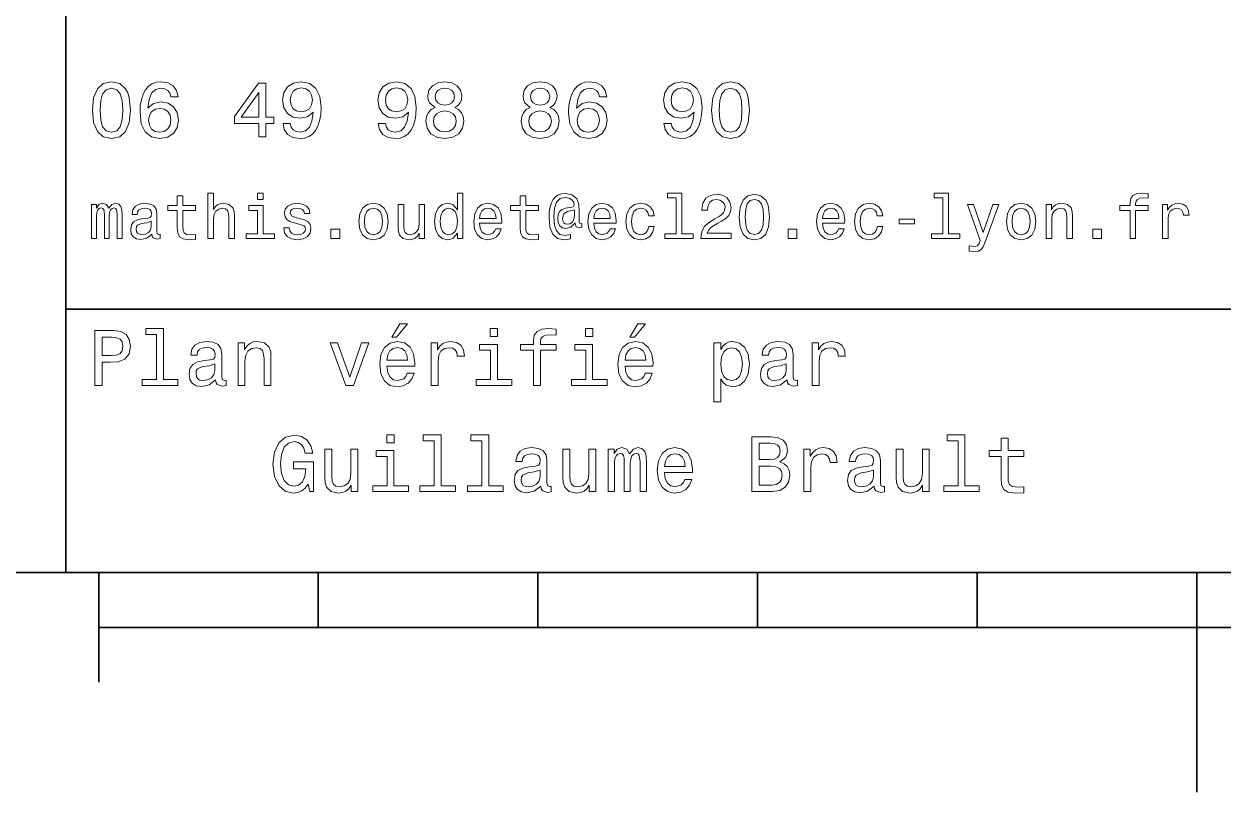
# Model space of a CAD drawing. Extents: x 0 to 297, y 0 to 210.
# Drawn here: x 95.1 to 149.7, y 0 to 35 of the extents above; entities that cross this region are included whole.
import ezdxf

# ---------------------------------------------------------------- set-up
doc = ezdxf.new("R2010")
doc.units = 0

msp = doc.modelspace()

# ---------------------------------------------------------------- linework, layer by layer
at = {"color": 7, "lineweight": 35}
for p, q in [((97, 10), (97, 70)), ((97, 22), (162, 22)), ((10, 10), (287, 10)), ((97, 10), (287, 10)), ((98.5, 7.5), (198.5, 7.5))]:
    msp.add_line(p, q, dxfattribs=at)
at = {"color": 7, "lineweight": 35, "ltscale": 0.125}
msp.add_line((98.5, 10), (98.5, 5), dxfattribs=at)
at = {"color": 7, "lineweight": 35, "ltscale": 0.0625}
for p, q in [((108.5, 10), (108.5, 7.5)), ((118.5, 10), (118.5, 7.5)), ((128.5, 10), (128.5, 7.5)), ((138.5, 10), (138.5, 7.5))]:
    msp.add_line(p, q, dxfattribs=at)
at = {"color": 7, "lineweight": 35, "ltscale": 0.25}
msp.add_line((148.5, 10), (148.5, 0), dxfattribs=at)
at = {"color": 7, "lineweight": 13}
for points in [[(98.216141, 31.071325), (98.270172, 30.505762), (98.439484, 30.102304), (98.709656, 29.857347), (99.084297, 29.778097), (99.45533, 29.857347), (99.725502, 30.102304), (99.891212, 30.505762), (99.948845, 31.071325), (99.891212, 31.633286), (99.822769, 31.856628), (99.725502, 32.040344), (99.45533, 32.285301), (99.084297, 32.368156), (98.709656, 32.285301), (98.439484, 32.036743), (98.270172, 31.633286)], [(102.117432, 31.676512), (102.048988, 31.9683), (101.890488, 32.184437), (101.645531, 32.321323), (101.328529, 32.368156), (101.115997, 32.342937), (100.932274, 32.274494), (100.770172, 32.162823), (100.633286, 32.004322), (100.525215, 31.806194), (100.445969, 31.56484), (100.395531, 31.280258), (100.381126, 30.959654), (100.438759, 30.448126), (100.615273, 30.077089), (100.899857, 29.853746), (101.288902, 29.778097), (101.638329, 29.842939), (101.9049, 30.012247), (102.077812, 30.278818), (102.139046, 30.617435), (102.077812, 30.959654), (101.912102, 31.222622), (101.656342, 31.388329), (101.33934, 31.445965), (100.997116, 31.373919), (100.741356, 31.168587), (100.795387, 31.56484), (100.91066, 31.849422), (101.087173, 32.01873), (101.33213, 32.076366), (101.512245, 32.04755), (101.649132, 31.971901), (101.739197, 31.845821), (101.786026, 31.676512)], [(105.788185, 29.850143), (106.112396, 29.850143), (106.112396, 30.46974), (106.469025, 30.46974), (106.469025, 30.757925), (106.112396, 30.757925), (106.112396, 32.296108), (105.784584, 32.296108), (104.689484, 30.786743), (104.689484, 30.46974), (105.788185, 30.46974)], [(106.894089, 30.46974), (106.948128, 30.185158), (107.103027, 29.965418), (107.347984, 29.828529), (107.672188, 29.778097), (107.884727, 29.803314), (108.075645, 29.868155), (108.237755, 29.979826), (108.374641, 30.138329), (108.482712, 30.336454), (108.561958, 30.581411), (108.608788, 30.862391), (108.626801, 31.1866), (108.565559, 31.694523), (108.389053, 32.065559), (108.10807, 32.288902), (107.722626, 32.368156), (107.369598, 32.303314), (107.103027, 32.130402), (106.930115, 31.863832), (106.872482, 31.528818), (106.930115, 31.182997), (107.099426, 30.920029), (107.351585, 30.754322), (107.672188, 30.700287), (108.010803, 30.768732), (108.266571, 30.977665), (108.208931, 30.577808), (108.093658, 30.293226), (107.917145, 30.123919), (107.675797, 30.069883), (107.488472, 30.0951), (107.351585, 30.174351), (107.261528, 30.300432), (107.225502, 30.46974)], [(111.23127, 30.46974), (111.285301, 30.185158), (111.440201, 29.965418), (111.685158, 29.828529), (112.009369, 29.778097), (112.221901, 29.803314), (112.412827, 29.868155), (112.574928, 29.979826), (112.711815, 30.138329), (112.819885, 30.336454), (112.899132, 30.581411), (112.945969, 30.862391), (112.963974, 31.1866), (112.90274, 31.694523), (112.726227, 32.065559), (112.445244, 32.288902), (112.059799, 32.368156), (111.706772, 32.303314), (111.440201, 32.130402), (111.267288, 31.863832), (111.209656, 31.528818), (111.267288, 31.182997), (111.4366, 30.920029), (111.688759, 30.754322), (112.009369, 30.700287), (112.347984, 30.768732), (112.603745, 30.977665), (112.546112, 30.577808), (112.430832, 30.293226), (112.254318, 30.123919), (112.01297, 30.069883), (111.825645, 30.0951), (111.688759, 30.174351), (111.598701, 30.300432), (111.562683, 30.46974)], [(113.817726, 31.197405), (113.634003, 31.09654), (113.507927, 30.956051), (113.428673, 30.779539), (113.403458, 30.567001), (113.461098, 30.246397), (113.626801, 29.997837), (113.896973, 29.839336), (114.264404, 29.778097), (114.628242, 29.839336), (114.898415, 29.997837), (115.064117, 30.246397), (115.125359, 30.567001), (115.096542, 30.779539), (115.020889, 30.956051), (114.891212, 31.09654), (114.71109, 31.197405), (114.855186, 31.283861), (114.956055, 31.402737), (115.017288, 31.546829), (115.038902, 31.723343), (114.98127, 31.979107), (114.829971, 32.184437), (114.585014, 32.317722), (114.264404, 32.368156), (113.940201, 32.317722), (113.695244, 32.184437), (113.540344, 31.979107), (113.486313, 31.723343), (113.504318, 31.546829), (113.565559, 31.402737)], [(118.1549, 31.197405), (117.971184, 31.09654), (117.8451, 30.956051), (117.765854, 30.779539), (117.740631, 30.567001), (117.798271, 30.246397), (117.963974, 29.997837), (118.234146, 29.839336), (118.601585, 29.778097), (118.965416, 29.839336), (119.235596, 29.997837), (119.401299, 30.246397), (119.46254, 30.567001), (119.433716, 30.779539), (119.35807, 30.956051), (119.228386, 31.09654), (119.048271, 31.197405), (119.192368, 31.283861), (119.293228, 31.402737), (119.354469, 31.546829), (119.376083, 31.723343), (119.318443, 31.979107), (119.167145, 32.184437), (118.922195, 32.317722), (118.601585, 32.368156), (118.277374, 32.317722), (118.032425, 32.184437), (117.877525, 31.979107), (117.823486, 31.723343), (117.841499, 31.546829), (117.90274, 31.402737)], [(121.634727, 31.676512), (121.566284, 31.9683), (121.407784, 32.184437), (121.162827, 32.321323), (120.845825, 32.368156), (120.633286, 32.342937), (120.44957, 32.274494), (120.287468, 32.162823), (120.150574, 32.004322), (120.042511, 31.806194), (119.963257, 31.56484), (119.912827, 31.280258), (119.898415, 30.959654), (119.956055, 30.448126), (120.132568, 30.077089), (120.417145, 29.853746), (120.806198, 29.778097), (121.155624, 29.842939), (121.422195, 30.012247), (121.5951, 30.278818), (121.656342, 30.617435), (121.5951, 30.959654), (121.429398, 31.222622), (121.17363, 31.388329), (120.856628, 31.445965), (120.514412, 31.373919), (120.258652, 31.168587), (120.312683, 31.56484), (120.427956, 31.849422), (120.604469, 32.01873), (120.849426, 32.076366), (121.029541, 32.04755), (121.166428, 31.971901), (121.256485, 31.845821), (121.303314, 31.676512)], [(124.242798, 30.46974), (124.296829, 30.185158), (124.451736, 29.965418), (124.696686, 29.828529), (125.020897, 29.778097), (125.233429, 29.803314), (125.424355, 29.868155), (125.586456, 29.979826), (125.723343, 30.138329), (125.831413, 30.336454), (125.910667, 30.581411), (125.957497, 30.862391), (125.97551, 31.1866), (125.914268, 31.694523), (125.737755, 32.065559), (125.456772, 32.288902), (125.071327, 32.368156), (124.718307, 32.303314), (124.451736, 32.130402), (124.278824, 31.863832), (124.221184, 31.528818), (124.278824, 31.182997), (124.448128, 30.920029), (124.700287, 30.754322), (125.020897, 30.700287), (125.359512, 30.768732), (125.61528, 30.977665), (125.55764, 30.577808), (125.442368, 30.293226), (125.265854, 30.123919), (125.024498, 30.069883), (124.837181, 30.0951), (124.700287, 30.174351), (124.610229, 30.300432), (124.574211, 30.46974)], [(126.407784, 31.071325), (126.461823, 30.505762), (126.631126, 30.102304), (126.901299, 29.857347), (127.27594, 29.778097), (127.64698, 29.857347), (127.917152, 30.102304), (128.082855, 30.505762), (128.140488, 31.071325), (128.082855, 31.633286), (128.01442, 31.856628), (127.917152, 32.040344), (127.64698, 32.285301), (127.27594, 32.368156), (126.901299, 32.285301), (126.631126, 32.036743), (126.461823, 31.633286)], [(98.561958, 31.071325), (98.590775, 31.507204), (98.680832, 31.820604), (98.842941, 32.004322), (99.084297, 32.069164), (99.322044, 32.004322), (99.484146, 31.820604), (99.574211, 31.507204), (99.603027, 31.071325), (99.574211, 30.631844), (99.484146, 30.318443), (99.322044, 30.134726), (99.084297, 30.073486), (98.842941, 30.134726), (98.680832, 30.318443), (98.590775, 30.631844)], [(104.992073, 30.757925), (105.788185, 31.878241), (105.788185, 30.757925)], [(107.221901, 31.532419), (107.257927, 31.755764), (107.358788, 31.932276), (107.517288, 32.043949), (107.722626, 32.083572), (107.935158, 32.043949), (108.09726, 31.932276), (108.198128, 31.759365), (108.237755, 31.536022), (108.198128, 31.309076), (108.09726, 31.139769), (107.931557, 31.035301), (107.711815, 30.999279), (107.513687, 31.035301), (107.358788, 31.139769), (107.257927, 31.305475)], [(111.559074, 31.532419), (111.5951, 31.755764), (111.695969, 31.932276), (111.854469, 32.043949), (112.059799, 32.083572), (112.272331, 32.043949), (112.434441, 31.932276), (112.535301, 31.759365), (112.574928, 31.536022), (112.535301, 31.309076), (112.434441, 31.139769), (112.26873, 31.035301), (112.048988, 30.999279), (111.850861, 31.035301), (111.695969, 31.139769), (111.5951, 31.305475)], [(113.828529, 31.694523), (113.857346, 31.853025), (113.943802, 31.975504), (114.080688, 32.051151), (114.264404, 32.079971), (114.444527, 32.051151), (114.581413, 31.975504), (114.66787, 31.853025), (114.700287, 31.694523), (114.66787, 31.532419), (114.581413, 31.40634), (114.444527, 31.323486), (114.264404, 31.298271), (114.080688, 31.327089), (113.943802, 31.40634), (113.857346, 31.532419)], [(118.16571, 31.694523), (118.194527, 31.853025), (118.280983, 31.975504), (118.41787, 32.051151), (118.601585, 32.079971), (118.7817, 32.051151), (118.918587, 31.975504), (119.005043, 31.853025), (119.03746, 31.694523), (119.005043, 31.532419), (118.918587, 31.40634), (118.7817, 31.323486), (118.601585, 31.298271), (118.41787, 31.327089), (118.280983, 31.40634), (118.194527, 31.532419)], [(124.57061, 31.532419), (124.606628, 31.755764), (124.707497, 31.932276), (124.865997, 32.043949), (125.071327, 32.083572), (125.283867, 32.043949), (125.445969, 31.932276), (125.546829, 31.759365), (125.586456, 31.536022), (125.546829, 31.309076), (125.445969, 31.139769), (125.280258, 31.035301), (125.060524, 30.999279), (124.862396, 31.035301), (124.707497, 31.139769), (124.606628, 31.305475)], [(126.753609, 31.071325), (126.782425, 31.507204), (126.872482, 31.820604), (127.034584, 32.004322), (127.27594, 32.069164), (127.513695, 32.004322), (127.675797, 31.820604), (127.765854, 31.507204), (127.79467, 31.071325), (127.765854, 30.631844), (127.675797, 30.318443), (127.513695, 30.134726), (127.27594, 30.073486), (127.034584, 30.134726), (126.872482, 30.318443), (126.782425, 30.631844)], [(101.789627, 30.613832), (101.75, 30.386887), (101.649132, 30.213976), (101.48703, 30.098703), (101.285301, 30.062679), (101.072769, 30.098703), (100.91066, 30.210375), (100.806198, 30.383286), (100.773773, 30.610229), (100.809799, 30.833572), (100.91066, 31.002882), (101.07637, 31.11095), (101.299713, 31.150576), (101.49424, 31.11095), (101.649132, 31.006483), (101.75, 30.837175)], [(121.306915, 30.613832), (121.267288, 30.386887), (121.166428, 30.213976), (121.004326, 30.098703), (120.802597, 30.062679), (120.590057, 30.098703), (120.427956, 30.210375), (120.323486, 30.383286), (120.291069, 30.610229), (120.327087, 30.833572), (120.427956, 31.002882), (120.593658, 31.11095), (120.817001, 31.150576), (121.011528, 31.11095), (121.166428, 31.006483), (121.267288, 30.837175)], [(113.749283, 30.574207), (113.7817, 30.765129), (113.886169, 30.909222), (114.048271, 31.002882), (114.264404, 31.035301), (114.476944, 31.002882), (114.639046, 30.909222), (114.743515, 30.765129), (114.779541, 30.574207), (114.743515, 30.368876), (114.639046, 30.213976), (114.476944, 30.113111), (114.264404, 30.08069), (114.048271, 30.113111), (113.886169, 30.213976), (113.7817, 30.368876)], [(118.086456, 30.574207), (118.118881, 30.765129), (118.223343, 30.909222), (118.385452, 31.002882), (118.601585, 31.035301), (118.814117, 31.002882), (118.976227, 30.909222), (119.080688, 30.765129), (119.116714, 30.574207), (119.080688, 30.368876), (118.976227, 30.213976), (118.814117, 30.113111), (118.601585, 30.08069), (118.385452, 30.113111), (118.223343, 30.213976), (118.118881, 30.368876)], [(98.170029, 25.224785), (98.403458, 25.224785), (98.403458, 26.259367), (98.41787, 26.414986), (98.461098, 26.527378), (98.527374, 26.59366), (98.613831, 26.619598), (98.682999, 26.596542), (98.729103, 26.538906), (98.752159, 26.440924), (98.760803, 26.311241), (98.760803, 25.224785), (98.979828, 25.224785), (98.979828, 26.259367), (98.99424, 26.412106), (99.03746, 26.524496), (99.106628, 26.59366), (99.193085, 26.619598), (99.262245, 26.596542), (99.308357, 26.538906), (99.337173, 26.311241), (99.337173, 25.224785), (99.570602, 25.224785), (99.570602, 26.293949), (99.556198, 26.515852), (99.510086, 26.685881), (99.41787, 26.789627), (99.268013, 26.827091), (99.092216, 26.769453), (98.956772, 26.602306), (98.850143, 26.766571), (98.671471, 26.827091), (98.507202, 26.769453), (98.394814, 26.60807), (98.394814, 26.772335), (98.170029, 26.772335)], [(100.925072, 25.426514), (100.925072, 25.417868), (100.939484, 25.319885), (100.982712, 25.250721), (101.164268, 25.195967), (101.305473, 25.219021), (101.305473, 25.414986), (101.244957, 25.406342), (101.164268, 25.443806), (101.149857, 25.559078), (101.149857, 26.360231), (101.115273, 26.564842), (101.014412, 26.708935), (100.838615, 26.795389), (100.590775, 26.827091), (100.348701, 26.792507), (100.170029, 26.694525), (100.05764, 26.541788), (100.020172, 26.340059), (100.020172, 26.322767), (100.247841, 26.322767), (100.268013, 26.443806), (100.331413, 26.53026), (100.435158, 26.582134), (100.58213, 26.602306), (100.723343, 26.587896), (100.824211, 26.54467), (100.884727, 26.469742), (100.9049, 26.365995), (100.893372, 26.244957), (100.84726, 26.184439), (100.731987, 26.155621), (100.515854, 26.132566), (100.268013, 26.080692), (100.092216, 25.988474), (99.988472, 25.844381), (99.956772, 25.631124), (99.985588, 25.440924), (100.074928, 25.299713), (100.219017, 25.210375), (100.41787, 25.178675), (100.685883, 25.239195)], [(102.080688, 26.504324), (102.080688, 25.729107), (102.097984, 25.478388), (102.178673, 25.305477), (102.340057, 25.204613), (102.613831, 25.170031), (102.913544, 25.184439), (102.913544, 25.40346), (102.694527, 25.386168), (102.495674, 25.409224), (102.389046, 25.48127), (102.342941, 25.602306), (102.334297, 25.772335), (102.334297, 26.504324), (102.913544, 26.504324), (102.913544, 26.720463), (102.334297, 26.720463), (102.334297, 27.172913), (102.080688, 27.172913), (102.080688, 26.720463), (101.642654, 26.720463), (101.642654, 26.504324)], [(103.475502, 25.224785), (103.729103, 25.224785), (103.729103, 26.118156), (103.755043, 26.322767), (103.838615, 26.472624), (103.9683, 26.564842), (104.141212, 26.599424), (104.279541, 26.570606), (104.365997, 26.492796), (104.409225, 26.363113), (104.42363, 26.190203), (104.42363, 25.224785), (104.677231, 25.224785), (104.677231, 26.242077), (104.665703, 26.446688), (104.613831, 26.616716), (104.443802, 26.772335), (104.178673, 26.827091), (104.034584, 26.806917), (103.91066, 26.752163), (103.806915, 26.665707), (103.729103, 26.547552), (103.729103, 27.293949), (103.475502, 27.293949)], [(105.99424, 27.293949), (105.726227, 27.293949), (105.726227, 27.005764), (105.99424, 27.005764)], [(107.703171, 26.126802), (107.458214, 26.184439), (107.276657, 26.250721), (107.216141, 26.386168), (107.233429, 26.48127), (107.293945, 26.550434), (107.39193, 26.59366), (107.533142, 26.610952), (107.668587, 26.59366), (107.775215, 26.541788), (107.844383, 26.463978), (107.873199, 26.360231), (108.12104, 26.360231), (108.12104, 26.365995), (108.077812, 26.553314), (107.959656, 26.700289), (107.775215, 26.792507), (107.533142, 26.827091), (107.288185, 26.792507), (107.109512, 26.697407), (106.997116, 26.556196), (106.96254, 26.377523), (106.988472, 26.204613), (107.069168, 26.083574), (107.201729, 25.99712), (107.394814, 25.9366), (107.677231, 25.867435), (107.850143, 25.795389), (107.896255, 25.737753), (107.913544, 25.651299), (107.887611, 25.54467), (107.818443, 25.463978), (107.706055, 25.412106), (107.556198, 25.394814), (107.397697, 25.412106), (107.282425, 25.472624), (107.204613, 25.570606), (107.172913, 25.706053), (106.927956, 25.706053), (106.9683, 25.475506), (107.086456, 25.308359), (107.273773, 25.207495), (107.533142, 25.170031), (107.804031, 25.207495), (108.002884, 25.308359), (108.123917, 25.469742), (108.167145, 25.680117), (108.135445, 25.861673), (108.046112, 25.985592), (107.899139, 26.066284)], [(110.340057, 25.99712), (110.386169, 25.645535), (110.51873, 25.386168), (110.729103, 25.224785), (111.011528, 25.170031), (111.291061, 25.224785), (111.501442, 25.383286), (111.634003, 25.642653), (111.682999, 25.99712), (111.634003, 26.348703), (111.501442, 26.610952), (111.291061, 26.769453), (111.011528, 26.827091), (110.729103, 26.769453), (110.51873, 26.60807), (110.386169, 26.348703)], [(113.342941, 26.772335), (113.08934, 26.772335), (113.08934, 25.878963), (113.060516, 25.671471), (112.976944, 25.521614), (112.84726, 25.429396), (112.677231, 25.400578), (112.541786, 25.423632), (112.45533, 25.492796), (112.406342, 25.610952), (112.394814, 25.778099), (112.394814, 26.772335), (112.141212, 26.772335), (112.141212, 25.755045), (112.149857, 25.550434), (112.204613, 25.380404), (112.371758, 25.224785), (112.639771, 25.170031), (112.783859, 25.190203), (112.907776, 25.242075), (113.014404, 25.331413), (113.100861, 25.461096), (113.100861, 25.224785), (113.342941, 25.224785)], [(114.835732, 25.463978), (114.835732, 25.224785), (115.08934, 25.224785), (115.08934, 27.293949), (114.838615, 27.293949), (114.838615, 26.536024), (114.645531, 26.755045), (114.527374, 26.806917), (114.39193, 26.827091), (114.146973, 26.769453), (113.956772, 26.60807), (113.832855, 26.348703), (113.789627, 26), (113.832855, 25.651299), (113.956772, 25.38905), (114.146973, 25.224785), (114.39193, 25.170031), (114.527374, 25.190203), (114.648415, 25.242075)], [(115.841499, 25.925074), (116.855904, 25.925074), (116.858788, 26.043228), (116.812683, 26.374641), (116.685875, 26.622478), (116.484146, 26.772335), (116.216141, 26.827091), (115.953888, 26.769453), (115.752159, 26.60807), (115.622475, 26.345821), (115.57637, 26), (115.619598, 25.645535), (115.749275, 25.386168), (115.948128, 25.224785), (116.207489, 25.170031), (116.432274, 25.207495), (116.616714, 25.305477), (116.752159, 25.461096), (116.829971, 25.668589), (116.579247, 25.668589), (116.527374, 25.553314), (116.452446, 25.46686), (116.239189, 25.397696), (116.074928, 25.429396), (115.951004, 25.53026), (115.870316, 25.694525), (115.841499, 25.916428)], [(117.694519, 26.504324), (117.694519, 25.729107), (117.711815, 25.478388), (117.792503, 25.305477), (117.953888, 25.204613), (118.227661, 25.170031), (118.527374, 25.184439), (118.527374, 25.40346), (118.308357, 25.386168), (118.109512, 25.409224), (118.002884, 25.48127), (117.956772, 25.602306), (117.948128, 25.772335), (117.948128, 26.504324), (118.527374, 26.504324), (118.527374, 26.720463), (117.948128, 26.720463), (117.948128, 27.172913), (117.694519, 27.172913), (117.694519, 26.720463), (117.256485, 26.720463), (117.256485, 26.504324)], [(120.504318, 25.734871), (120.504318, 25.902018), (120.458214, 25.893373), (120.403458, 25.913546), (120.386169, 25.974064), (120.386169, 26.446688), (120.363113, 26.780981), (120.270889, 27.02882), (120.054756, 27.213257), (119.752159, 27.279539), (119.57637, 27.262249), (119.426514, 27.210375), (119.296829, 27.12392), (119.193085, 27.002882), (119.112389, 26.850145), (119.054756, 26.662825), (119.020172, 26.438042), (119.008644, 26.184439), (119.048988, 25.737753), (119.178673, 25.42075), (119.394814, 25.230549), (119.703171, 25.170031), (119.985588, 25.216139), (119.985588, 25.406342), (119.737747, 25.360231), (119.498558, 25.409224), (119.340057, 25.567724), (119.253601, 25.835735), (119.227661, 26.224785), (119.256485, 26.605188), (119.354462, 26.876081), (119.51297, 27.040346), (119.743515, 27.095102), (119.919312, 27.063402), (120.048988, 26.988474), (120.129684, 26.876081), (120.158501, 26.746399), (120.126801, 26.682999), (120.040344, 26.654179), (119.757927, 26.610952), (119.602303, 26.547552), (119.489914, 26.449568), (119.42363, 26.314121), (119.403458, 26.135448), (119.429398, 25.942364), (119.501442, 25.798271), (119.619598, 25.708935), (119.775215, 25.680117), (120.002884, 25.740635), (120.195969, 25.930836), (120.195969, 25.913546), (120.242073, 25.760807), (120.400574, 25.714699)], [(121.046112, 25.925074), (122.060516, 25.925074), (122.0634, 26.043228), (122.017288, 26.374641), (121.890488, 26.622478), (121.688759, 26.772335), (121.420746, 26.827091), (121.158501, 26.769453), (120.956772, 26.60807), (120.827087, 26.345821), (120.780975, 26), (120.824203, 25.645535), (120.953888, 25.386168), (121.15274, 25.224785), (121.412102, 25.170031), (121.636887, 25.207495), (121.821327, 25.305477), (121.956772, 25.461096), (122.034584, 25.668589), (121.783859, 25.668589), (121.731987, 25.553314), (121.657059, 25.46686), (121.443802, 25.397696), (121.279541, 25.429396), (121.155624, 25.53026), (121.074928, 25.694525), (121.046112, 25.916428)], [(123.54467, 26.259367), (123.795387, 26.259367), (123.743515, 26.489914), (123.619598, 26.671471), (123.426514, 26.783863), (123.175797, 26.827091), (122.899139, 26.769453), (122.688759, 26.60807), (122.556198, 26.345821), (122.510086, 25.994238), (122.553314, 25.645535), (122.682999, 25.386168), (122.887611, 25.224785), (123.167145, 25.170031), (123.414986, 25.213257), (123.60807, 25.334295), (123.740631, 25.524496), (123.798271, 25.778099), (123.556198, 25.778099), (123.51297, 25.616716), (123.432281, 25.495678), (123.317001, 25.42075), (123.175797, 25.397696), (123, 25.43516), (122.873199, 25.550434), (122.795387, 25.737753), (122.769455, 26.002882), (122.795387, 26.262249), (122.876083, 26.449568), (123.005768, 26.564842), (123.175797, 26.605188), (123.325653, 26.579252), (123.438042, 26.51297), (123.51297, 26.40346)], [(124.798271, 27.080692), (124.798271, 25.438042), (124.276657, 25.438042), (124.276657, 25.224785), (125.570602, 25.224785), (125.570602, 25.438042), (125.051872, 25.438042), (125.051872, 27.293949), (124.400574, 27.293949), (124.400574, 27.080692)], [(125.922195, 25.224785), (127.296829, 25.224785), (127.296829, 25.472624), (126.210373, 25.472624), (126.270897, 25.60807), (126.374641, 25.720463), (126.694527, 25.925074), (126.864555, 26.011528), (127.054756, 26.135448), (127.190201, 26.279539), (127.268013, 26.449568), (127.296829, 26.642653), (127.247841, 26.884727), (127.112396, 27.074928), (126.9049, 27.195967), (126.636887, 27.239193), (126.360229, 27.190203), (126.149857, 27.054756), (126.014412, 26.838617), (125.9683, 26.553314), (125.9683, 26.51297), (126.230545, 26.51297), (126.230545, 26.536024), (126.256485, 26.731989), (126.334297, 26.876081), (126.458214, 26.9683), (126.622482, 27), (126.789627, 26.971182), (126.913544, 26.899136), (126.99424, 26.786745), (127.023056, 26.645535), (127.002884, 26.51297), (126.948128, 26.400578), (126.855911, 26.302595), (126.729111, 26.216139), (126.559082, 26.12392), (126.276657, 25.945246), (126.077812, 25.755045), (125.959656, 25.524496), (125.922195, 25.233431)], [(127.66571, 26.201731), (127.708939, 25.749281), (127.844383, 25.426514), (128.060516, 25.230549), (128.360229, 25.167149), (128.657059, 25.230549), (128.873199, 25.426514), (129.005768, 25.749281), (129.05188, 26.201731), (129.005768, 26.651299), (128.951019, 26.829971), (128.873199, 26.976946), (128.657059, 27.172913), (128.360229, 27.239193), (128.060516, 27.172913), (127.844383, 26.974064), (127.708939, 26.651299)], [(127.942368, 26.201731), (127.965424, 26.550434), (128.03746, 26.801153), (128.167145, 26.948128), (128.360229, 27), (128.55043, 26.948128), (128.680115, 26.801153), (128.752167, 26.550434), (128.775223, 26.201731), (128.752167, 25.850145), (128.680115, 25.599424), (128.55043, 25.45245), (128.360229, 25.40346), (128.167145, 25.45245), (128.03746, 25.599424), (127.965424, 25.850145)], [(131.455338, 25.925074), (132.469742, 25.925074), (132.472626, 26.043228), (132.426514, 26.374641), (132.299713, 26.622478), (132.097992, 26.772335), (131.829971, 26.827091), (131.567719, 26.769453), (131.365997, 26.60807), (131.236313, 26.345821), (131.190201, 26), (131.233429, 25.645535), (131.363113, 25.386168), (131.561966, 25.224785), (131.821335, 25.170031), (132.046112, 25.207495), (132.23056, 25.305477), (132.365997, 25.461096), (132.443817, 25.668589), (132.193085, 25.668589), (132.141205, 25.553314), (132.066284, 25.46686), (131.853027, 25.397696), (131.688766, 25.429396), (131.56485, 25.53026), (131.484161, 25.694525), (131.455338, 25.916428)], [(133.953888, 26.259367), (134.20462, 26.259367), (134.15274, 26.489914), (134.028824, 26.671471), (133.835739, 26.783863), (133.585022, 26.827091), (133.308365, 26.769453), (133.097992, 26.60807), (132.965424, 26.345821), (132.919312, 25.994238), (132.96254, 25.645535), (133.092224, 25.386168), (133.296829, 25.224785), (133.57637, 25.170031), (133.824219, 25.213257), (134.017303, 25.334295), (134.149857, 25.524496), (134.207489, 25.778099), (133.965424, 25.778099), (133.922195, 25.616716), (133.841507, 25.495678), (133.726227, 25.42075), (133.585022, 25.397696), (133.409225, 25.43516), (133.282425, 25.550434), (133.20462, 25.737753), (133.17868, 26.002882), (133.20462, 26.262249), (133.285309, 26.449568), (133.414993, 26.564842), (133.585022, 26.605188), (133.734879, 26.579252), (133.84726, 26.51297), (133.922195, 26.40346)], [(136.942368, 27.080692), (136.942368, 25.438042), (136.420746, 25.438042), (136.420746, 25.224785), (137.714706, 25.224785), (137.714706, 25.438042), (137.195969, 25.438042), (137.195969, 27.293949), (136.544678, 27.293949), (136.544678, 27.080692)], [(139.213257, 26.772335), (138.769455, 25.49856), (138.334305, 26.772335), (138.057648, 26.772335), (138.645538, 25.13833), (138.593658, 24.994238), (138.51297, 24.896255), (138.377533, 24.864553), (138.144104, 24.893373), (138.144104, 24.648417), (138.389053, 24.62536), (138.56485, 24.648417), (138.688766, 24.720463), (138.778107, 24.844381), (138.855911, 25.025938), (139.484161, 26.772335)], [(139.832855, 25.99712), (139.878967, 25.645535), (140.011536, 25.386168), (140.221909, 25.224785), (140.504333, 25.170031), (140.783875, 25.224785), (140.994247, 25.383286), (141.126801, 25.642653), (141.175797, 25.99712), (141.126801, 26.348703), (140.994247, 26.610952), (140.783875, 26.769453), (140.504333, 26.827091), (140.221909, 26.769453), (140.011536, 26.60807), (139.878967, 26.348703)], [(141.642654, 25.224785), (141.896255, 25.224785), (141.896255, 26.118156), (141.922195, 26.322767), (142.005768, 26.472624), (142.135452, 26.564842), (142.308365, 26.599424), (142.446686, 26.570606), (142.533142, 26.492796), (142.576385, 26.363113), (142.59079, 26.190203), (142.59079, 25.224785), (142.844391, 25.224785), (142.844391, 26.242077), (142.832855, 26.446688), (142.780991, 26.616716), (142.610962, 26.772335), (142.345825, 26.827091), (142.198853, 26.806917), (142.074936, 26.752163), (141.968307, 26.659943), (141.884735, 26.536024), (141.884735, 26.772335), (141.642654, 26.772335)], [(145.463989, 26.504324), (145.463989, 25.224785), (145.71759, 25.224785), (145.71759, 26.504324), (146.293961, 26.504324), (146.293961, 26.720463), (145.71759, 26.720463), (145.71759, 26.815563), (145.737762, 26.930836), (145.804047, 27.008646), (145.916443, 27.054756), (146.07782, 27.072046), (146.293961, 27.06052), (146.293961, 27.279539), (146.020172, 27.293949), (145.772339, 27.268013), (145.599426, 27.190203), (145.495682, 27.054756), (145.463989, 26.861671), (145.463989, 26.720463), (145, 26.720463), (145, 26.504324)], [(146.942368, 25.224785), (147.195984, 25.224785), (147.195984, 26.10951), (147.221909, 26.322767), (147.299713, 26.475506), (147.426514, 26.567724), (147.596558, 26.599424), (147.723358, 26.579252), (147.818451, 26.521614), (147.876099, 26.423632), (147.896271, 26.291067), (148.15274, 26.291067), (148.118164, 26.524496), (148.023071, 26.691643), (147.864563, 26.792507), (147.648422, 26.827091), (147.50145, 26.804035), (147.374649, 26.746399), (147.262253, 26.648417), (147.172913, 26.515852), (147.172913, 26.772335), (146.942368, 26.772335)], [(105.985588, 25.438042), (105.985588, 26.720463), (105.334297, 26.720463), (105.334297, 26.504324), (105.731987, 26.504324), (105.731987, 25.438042), (105.213257, 25.438042), (105.213257, 25.224785), (106.510086, 25.224785), (106.510086, 25.438042)], [(110.599426, 26), (110.625359, 26.259367), (110.706055, 26.446688), (110.835732, 26.56196), (111.011528, 26.602306), (111.184441, 26.56196), (111.314117, 26.449568), (111.394814, 26.259367), (111.42363, 26), (111.394814, 25.737753), (111.314117, 25.547552), (111.184441, 25.432278), (111.011528, 25.394814), (110.835732, 25.432278), (110.706055, 25.547552), (110.625359, 25.737753)], [(114.435158, 26.599424), (114.602303, 26.559078), (114.729103, 26.446688), (114.804031, 26.259367), (114.832855, 26), (114.804031, 25.737753), (114.729103, 25.550434), (114.602303, 25.43516), (114.435158, 25.397696), (114.276657, 25.43516), (114.155617, 25.550434), (114.074928, 25.740635), (114.048988, 26), (114.074928, 26.256485), (114.155617, 26.443806), (114.276657, 26.559078)], [(115.841499, 26.138329), (115.873199, 26.337177), (115.951004, 26.48415), (116.06916, 26.573488), (116.224785, 26.605188), (116.377518, 26.573488), (116.495674, 26.48415), (116.567719, 26.337177), (116.593658, 26.138329)], [(120.170029, 26.279539), (120.141212, 26.100866), (120.069168, 25.974064), (119.959656, 25.896255), (119.829971, 25.873199), (119.740631, 25.887609), (119.677231, 25.939482), (119.636887, 26.025938), (119.625359, 26.146975), (119.674347, 26.345821), (119.841499, 26.449568), (120.170029, 26.53026)], [(121.046112, 26.138329), (121.077812, 26.337177), (121.155624, 26.48415), (121.273773, 26.573488), (121.429398, 26.605188), (121.58213, 26.573488), (121.700287, 26.48415), (121.772339, 26.337177), (121.798271, 26.138329)], [(131.455338, 26.138329), (131.48703, 26.337177), (131.56485, 26.48415), (131.682999, 26.573488), (131.838623, 26.605188), (131.991364, 26.573488), (132.109512, 26.48415), (132.181564, 26.337177), (132.207489, 26.138329)], [(140.092224, 26), (140.118164, 26.259367), (140.198853, 26.446688), (140.328537, 26.56196), (140.504333, 26.602306), (140.677246, 26.56196), (140.806915, 26.449568), (140.887619, 26.259367), (140.916428, 26), (140.887619, 25.737753), (140.806915, 25.547552), (140.677246, 25.432278), (140.504333, 25.394814), (140.328537, 25.432278), (140.198853, 25.547552), (140.118164, 25.737753)], [(100.896255, 25.766571), (100.861671, 25.616716), (100.769455, 25.501442), (100.631126, 25.426514), (100.461098, 25.400578), (100.351585, 25.414986), (100.273773, 25.461096), (100.224785, 25.541788), (100.210373, 25.654181), (100.221901, 25.755045), (100.268013, 25.827091), (100.452446, 25.907782), (100.685883, 25.942364), (100.896255, 26.011528)], [(134.951019, 25.884727), (135.648422, 25.884727), (135.648422, 26.112392), (134.951019, 26.112392)], [(109.077812, 25.224785), (109.475502, 25.224785), (109.475502, 25.654181), (109.077812, 25.654181)], [(129.896255, 25.224785), (130.293945, 25.224785), (130.293945, 25.654181), (129.896255, 25.654181)], [(143.775223, 25.224785), (144.172913, 25.224785), (144.172913, 25.654181), (143.775223, 25.654181)], [(111.84726, 20.728386), (112.059799, 20.728386), (112.560516, 21.340778), (112.207489, 21.340778)], [(122.690201, 20.728386), (122.90274, 20.728386), (123.403458, 21.340778), (123.05043, 21.340778)], [(98.324211, 18.530979), (98.655617, 18.530979), (98.655617, 19.586454), (99.023056, 19.586454), (99.394089, 19.604465), (99.689484, 19.730547), (99.880402, 19.975504), (99.945244, 20.310518), (99.894814, 20.620316), (99.750717, 20.847261), (99.51297, 20.98415), (99.188759, 21.030979), (98.324211, 21.030979)], [(101.137611, 20.850864), (101.137611, 18.79755), (100.485588, 18.79755), (100.485588, 18.530979), (102.103027, 18.530979), (102.103027, 18.79755), (101.454613, 18.79755), (101.454613, 21.117435), (100.640488, 21.117435), (100.640488, 20.850864)], [(116.667145, 21.117435), (116.33213, 21.117435), (116.33213, 20.757204), (116.667145, 20.757204)], [(118.295387, 20.130404), (118.295387, 18.530979), (118.612396, 18.530979), (118.612396, 20.130404), (119.332855, 20.130404), (119.332855, 20.400576), (118.612396, 20.400576), (118.612396, 20.519451), (118.637611, 20.663544), (118.720459, 20.760807), (118.860954, 20.818443), (119.062683, 20.840057), (119.332855, 20.825647), (119.332855, 21.099422), (118.990631, 21.117435), (118.680832, 21.085014), (118.464699, 20.987751), (118.335014, 20.818443), (118.295387, 20.577089), (118.295387, 20.400576), (117.715424, 20.400576), (117.715424, 20.130404)], [(121.004326, 21.117435), (120.669312, 21.117435), (120.669312, 20.757204), (121.004326, 20.757204)], [(99.098701, 20.724783), (99.314842, 20.703169), (99.473343, 20.634726), (99.567001, 20.508644), (99.599426, 20.310518), (99.5634, 20.101583), (99.466141, 19.975504), (99.30043, 19.910662), (99.073486, 19.892651), (98.655617, 19.892651), (98.655617, 20.724783)], [(103.824928, 18.78314), (103.824928, 18.772333), (103.842941, 18.649855), (103.896973, 18.5634), (104.123917, 18.494957), (104.30043, 18.523775), (104.30043, 18.768732), (104.224785, 18.757925), (104.123917, 18.804754), (104.105911, 18.948847), (104.105911, 19.950287), (104.062683, 20.206051), (103.9366, 20.386166), (103.716858, 20.494236), (103.407059, 20.533861), (103.104469, 20.490633), (102.881126, 20.368155), (102.740631, 20.177233), (102.693802, 19.925072), (102.693802, 19.903458), (102.978386, 19.903458), (103.003601, 20.054754), (103.082855, 20.162823), (103.21254, 20.227665), (103.396255, 20.252882), (103.572769, 20.234869), (103.698845, 20.180836), (103.774498, 20.087175), (103.799713, 19.957493), (103.785301, 19.806194), (103.727669, 19.730547), (103.583572, 19.694523), (103.3134, 19.665705), (103.003601, 19.600864), (102.783859, 19.48559), (102.654175, 19.305475), (102.614555, 19.038904), (102.650574, 18.801151), (102.762245, 18.62464), (102.94236, 18.512968), (103.190926, 18.473343), (103.52594, 18.54899)], [(104.844383, 18.530979), (105.161385, 18.530979), (105.161385, 19.647694), (105.193802, 19.903458), (105.298271, 20.090778), (105.460373, 20.206051), (105.676514, 20.249279), (105.849426, 20.213255), (105.957497, 20.115993), (106.011528, 19.95389), (106.029541, 19.737751), (106.029541, 18.530979), (106.346542, 18.530979), (106.346542, 19.802593), (106.33213, 20.058357), (106.267288, 20.270893), (106.054756, 20.465418), (105.723343, 20.533861), (105.539627, 20.508644), (105.384727, 20.440201), (105.251442, 20.324926), (105.146973, 20.170029), (105.146973, 20.465418), (104.844383, 20.465418)], [(109.761528, 18.530979), (110.096542, 18.530979), (110.802597, 20.465418), (110.474785, 20.465418), (109.930832, 18.905619), (109.376083, 20.465418), (109.04467, 20.465418)], [(111.627518, 19.40634), (112.895531, 19.40634), (112.899132, 19.554033), (112.841499, 19.9683), (112.682999, 20.278097), (112.430832, 20.465418), (112.095825, 20.533861), (111.768013, 20.461815), (111.515854, 20.260086), (111.353745, 19.932276), (111.296112, 19.5), (111.350143, 19.056915), (111.512245, 18.732708), (111.760803, 18.530979), (112.085014, 18.462536), (112.365997, 18.509365), (112.596542, 18.631844), (112.765854, 18.826368), (112.863113, 19.085733), (112.549713, 19.085733), (112.484871, 18.941643), (112.391212, 18.833572), (112.124641, 18.747118), (111.919312, 18.786743), (111.764412, 18.912823), (111.663544, 19.118155), (111.627518, 19.395533)], [(111.627518, 19.672911), (111.667145, 19.921469), (111.764412, 20.105186), (111.912102, 20.216858), (112.106628, 20.256483), (112.297546, 20.216858), (112.445244, 20.105186), (112.535301, 19.921469), (112.567726, 19.672911)], [(113.637604, 18.530979), (113.954613, 18.530979), (113.954613, 19.636887), (113.98703, 19.903458), (114.08429, 20.094379), (114.242798, 20.209654), (114.45533, 20.249279), (114.613831, 20.224062), (114.732712, 20.152016), (114.804756, 20.029537), (114.829971, 19.863832), (115.150574, 19.863832), (115.107346, 20.155619), (114.988472, 20.364553), (114.790344, 20.490633), (114.520172, 20.533861), (114.336456, 20.505043), (114.177956, 20.432997), (114.03746, 20.310518), (113.925789, 20.144812), (113.925789, 20.465418), (113.637604, 20.465418)], [(116.656342, 18.79755), (116.656342, 20.400576), (115.842216, 20.400576), (115.842216, 20.130404), (116.33934, 20.130404), (116.33934, 18.79755), (115.690918, 18.79755), (115.690918, 18.530979), (117.311958, 18.530979), (117.311958, 18.79755)], [(120.993515, 18.79755), (120.993515, 20.400576), (120.179398, 20.400576), (120.179398, 20.130404), (120.676514, 20.130404), (120.676514, 18.79755), (120.028099, 18.79755), (120.028099, 18.530979), (121.649139, 18.530979), (121.649139, 18.79755)], [(122.470459, 19.40634), (123.73848, 19.40634), (123.742081, 19.554033), (123.684441, 19.9683), (123.52594, 20.278097), (123.273773, 20.465418), (122.938766, 20.533861), (122.610954, 20.461815), (122.358795, 20.260086), (122.196686, 19.932276), (122.139053, 19.5), (122.193085, 19.056915), (122.355194, 18.732708), (122.603745, 18.530979), (122.927956, 18.462536), (123.208939, 18.509365), (123.439484, 18.631844), (123.608795, 18.826368), (123.706055, 19.085733), (123.392654, 19.085733), (123.327812, 18.941643), (123.234154, 18.833572), (122.967583, 18.747118), (122.762253, 18.786743), (122.607353, 18.912823), (122.506485, 19.118155), (122.470459, 19.395533)], [(122.470459, 19.672911), (122.510086, 19.921469), (122.607353, 20.105186), (122.755043, 20.216858), (122.94957, 20.256483), (123.140488, 20.216858), (123.288185, 20.105186), (123.378242, 19.921469), (123.410667, 19.672911)], [(126.829254, 20.166426), (126.829254, 20.465418), (126.512253, 20.465418), (126.512253, 17.7817), (126.829254, 17.7817), (126.829254, 18.826368), (126.940926, 18.657061), (127.067009, 18.545389), (127.38401, 18.462536), (127.6866, 18.530979), (127.924355, 18.736311), (128.079254, 19.060518), (128.136887, 19.5), (128.079254, 19.935879), (127.924355, 20.260086), (127.6866, 20.461815), (127.38401, 20.533861), (127.211098, 20.512247), (127.0634, 20.443804), (126.937325, 20.328529)], [(127.329971, 18.747118), (127.117439, 18.793947), (126.96254, 18.93804), (126.86528, 19.17219), (126.832855, 19.5), (126.86528, 19.824207), (126.96254, 20.058357), (127.117439, 20.198847), (127.329971, 20.249279), (127.524498, 20.198847), (127.679398, 20.054754), (127.776657, 19.820604), (127.812683, 19.5), (127.776657, 19.175793), (127.679398, 18.93804), (127.524498, 18.793947)], [(129.847992, 18.78314), (129.847992, 18.772333), (129.865997, 18.649855), (129.920029, 18.5634), (130.146973, 18.494957), (130.323486, 18.523775), (130.323486, 18.768732), (130.247849, 18.757925), (130.146973, 18.804754), (130.128967, 18.948847), (130.128967, 19.950287), (130.085739, 20.206051), (129.959656, 20.386166), (129.739914, 20.494236), (129.430115, 20.533861), (129.127533, 20.490633), (128.904175, 20.368155), (128.763687, 20.177233), (128.716858, 19.925072), (128.716858, 19.903458), (129.00145, 19.903458), (129.026657, 20.054754), (129.105911, 20.162823), (129.235596, 20.227665), (129.419312, 20.252882), (129.595825, 20.234869), (129.721909, 20.180836), (129.797562, 20.087175), (129.822769, 19.957493), (129.808365, 19.806194), (129.750732, 19.730547), (129.606628, 19.694523), (129.336456, 19.665705), (129.026657, 19.600864), (128.806915, 19.48559), (128.677246, 19.305475), (128.637619, 19.038904), (128.67363, 18.801151), (128.785309, 18.62464), (128.965424, 18.512968), (129.213989, 18.473343), (129.548996, 18.54899)], [(130.986313, 18.530979), (131.303314, 18.530979), (131.303314, 19.636887), (131.335739, 19.903458), (131.432999, 20.094379), (131.591507, 20.209654), (131.804047, 20.249279), (131.96254, 20.224062), (132.081421, 20.152016), (132.153473, 20.029537), (132.17868, 19.863832), (132.499283, 19.863832), (132.456055, 20.155619), (132.337189, 20.364553), (132.139053, 20.490633), (131.868881, 20.533861), (131.685165, 20.505043), (131.526657, 20.432997), (131.386169, 20.310518), (131.274506, 20.144812), (131.274506, 20.465418), (130.986313, 20.465418)], [(103.788902, 19.208212), (103.745674, 19.020893), (103.630402, 18.876801), (103.457489, 18.78314), (103.244957, 18.750719), (103.10807, 18.768732), (103.010803, 18.826368), (102.94957, 18.927233), (102.931557, 19.067722), (102.945969, 19.193804), (103.003601, 19.283861), (103.234146, 19.384726), (103.52594, 19.427954), (103.788902, 19.514408)], [(129.811966, 19.208212), (129.768738, 19.020893), (129.653458, 18.876801), (129.48056, 18.78314), (129.268021, 18.750719), (129.131134, 18.768732), (129.033875, 18.826368), (128.972626, 18.927233), (128.95462, 19.067722), (128.969025, 19.193804), (129.026657, 19.283861), (129.257202, 19.384726), (129.548996, 19.427954), (129.811966, 19.514408)], [(108.046104, 14.025577), (108.107346, 13.690562), (108.28746, 13.690562), (108.28746, 15.041427), (107.376076, 15.041427), (107.376076, 14.73523), (107.938034, 14.73523), (107.938034, 14.713617), (107.894806, 14.382205), (107.779533, 14.137248), (107.60302, 13.982349), (107.383278, 13.931917), (107.138321, 13.996758), (106.947403, 14.191282), (106.824921, 14.511888), (106.781693, 14.951369), (106.82132, 15.387248), (106.943802, 15.707853), (107.138321, 15.902378), (107.401291, 15.970821), (107.581406, 15.934798), (107.729103, 15.833934), (107.837173, 15.664625), (107.898407, 15.43768), (108.255035, 15.43768), (108.161377, 15.783502), (107.984863, 16.042868), (107.736305, 16.201368), (107.422905, 16.259007), (107.012245, 16.168949), (106.702446, 15.90598), (106.504318, 15.491714), (106.435875, 14.940562), (106.504318, 14.385807), (106.702446, 13.971542), (106.994232, 13.708573), (107.361664, 13.622118), (107.567001, 13.650937), (107.750717, 13.722983), (107.909218, 13.849064)], [(111.958206, 16.277018), (111.623192, 16.277018), (111.623192, 15.916787), (111.958206, 15.916787)], [(113.777374, 16.010447), (113.777374, 13.957133), (113.125359, 13.957133), (113.125359, 13.690562), (114.74279, 13.690562), (114.74279, 13.957133), (114.094376, 13.957133), (114.094376, 16.277018), (113.280258, 16.277018), (113.280258, 16.010447)], [(115.945961, 16.010447), (115.945961, 13.957133), (115.293945, 13.957133), (115.293945, 13.690562), (116.911377, 13.690562), (116.911377, 13.957133), (116.262962, 13.957133), (116.262962, 16.277018), (115.448845, 16.277018), (115.448845, 16.010447)], [(129.523056, 15.041427), (129.775208, 15.25036), (129.840057, 15.39085), (129.861664, 15.563761), (129.814835, 15.833934), (129.674347, 16.028458), (129.447403, 16.147335), (129.130402, 16.190563), (128.240631, 16.190563), (128.240631, 13.690562), (129.180832, 13.690562), (129.515854, 13.740994), (129.764404, 13.888689), (129.919312, 14.122839), (129.973343, 14.439842), (129.940918, 14.652378), (129.854462, 14.828891), (129.713974, 14.958574)], [(129.061951, 15.153098), (128.572052, 15.153098), (128.572052, 15.891571), (129.090775, 15.891571), (129.285294, 15.869957), (129.42218, 15.805116), (129.505035, 15.693444), (129.533859, 15.527738), (129.501434, 15.362032), (129.414978, 15.246758), (129.267288, 15.174712)], [(137.631851, 16.010447), (137.631851, 13.957133), (136.979828, 13.957133), (136.979828, 13.690562), (138.59726, 13.690562), (138.59726, 13.957133), (137.948853, 13.957133), (137.948853, 16.277018), (137.134735, 16.277018), (137.134735, 16.010447)], [(139.595093, 15.289986), (139.595093, 14.320966), (139.616714, 14.007565), (139.717575, 13.791427), (139.919312, 13.665346), (140.261536, 13.622118), (140.636169, 13.64013), (140.636169, 13.913905), (140.362396, 13.892291), (140.113831, 13.92111), (139.980545, 14.011168), (139.922913, 14.162464), (139.912109, 14.375), (139.912109, 15.289986), (140.636169, 15.289986), (140.636169, 15.560159), (139.912109, 15.560159), (139.912109, 16.125721), (139.595093, 16.125721), (139.595093, 15.560159), (139.047546, 15.560159), (139.047546, 15.289986)], [(110.301147, 15.625), (109.984146, 15.625), (109.984146, 14.508286), (109.94812, 14.248919), (109.843658, 14.0616), (109.681549, 13.946326), (109.469017, 13.910303), (109.299706, 13.939121), (109.191635, 14.025577), (109.130402, 14.173271), (109.11599, 14.382205), (109.11599, 15.625), (108.798988, 15.625), (108.798988, 14.353387), (108.809792, 14.097623), (108.878235, 13.885087), (109.087173, 13.690562), (109.422188, 13.622118), (109.602303, 13.647335), (109.757202, 13.712176), (109.890488, 13.823848), (109.998558, 13.985951), (109.998558, 13.690562), (110.301147, 13.690562)], [(111.947403, 13.957133), (111.947403, 15.560159), (111.133278, 15.560159), (111.133278, 15.289986), (111.630402, 15.289986), (111.630402, 13.957133), (110.981987, 13.957133), (110.981987, 13.690562), (112.60302, 13.690562), (112.60302, 13.957133)], [(118.633278, 13.942723), (118.633278, 13.931917), (118.651291, 13.809439), (118.70533, 13.722983), (118.932274, 13.654539), (119.108788, 13.683357), (119.108788, 13.928314), (119.033134, 13.917507), (118.932274, 13.964337), (118.914261, 14.10843), (118.914261, 15.109871), (118.871033, 15.365634), (118.744949, 15.54575), (118.525208, 15.653819), (118.215416, 15.693444), (117.912819, 15.650216), (117.689476, 15.527738), (117.548988, 15.336816), (117.502159, 15.084655), (117.502159, 15.063041), (117.786743, 15.063041), (117.811958, 15.214337), (117.891205, 15.322407), (118.020889, 15.387248), (118.204605, 15.412464), (118.381119, 15.394453), (118.507202, 15.340418), (118.582848, 15.246758), (118.608063, 15.117075), (118.593658, 14.965778), (118.536018, 14.89013), (118.39193, 14.854107), (118.12175, 14.825289), (117.811958, 14.760447), (117.592216, 14.645173), (117.462532, 14.465058), (117.422905, 14.198487), (117.458931, 13.960735), (117.570602, 13.784223), (117.750717, 13.672551), (117.999275, 13.632925), (118.33429, 13.708573)], [(121.144089, 15.625), (120.827087, 15.625), (120.827087, 14.508286), (120.791061, 14.248919), (120.686592, 14.0616), (120.52449, 13.946326), (120.311958, 13.910303), (120.142647, 13.939121), (120.034576, 14.025577), (119.973335, 14.173271), (119.958931, 14.382205), (119.958931, 15.625), (119.641922, 15.625), (119.641922, 14.353387), (119.652733, 14.097623), (119.721176, 13.885087), (119.930115, 13.690562), (120.265121, 13.622118), (120.445236, 13.647335), (120.600143, 13.712176), (120.733429, 13.823848), (120.841492, 13.985951), (120.841492, 13.690562), (121.144089, 13.690562)], [(121.695236, 13.690562), (121.98703, 13.690562), (121.98703, 14.983789), (122.005035, 15.178314), (122.059074, 15.318804), (122.141922, 15.401657), (122.249992, 15.434078), (122.336449, 15.40526), (122.394089, 15.333214), (122.422905, 15.210735), (122.433716, 15.048632), (122.433716, 13.690562), (122.707489, 13.690562), (122.707489, 14.983789), (122.725502, 15.174712), (122.779533, 15.315202), (122.86599, 15.401657), (122.97406, 15.434078), (123.060516, 15.40526), (123.118149, 15.333214), (123.154175, 15.048632), (123.154175, 13.690562), (123.445961, 13.690562), (123.445961, 15.027018), (123.427948, 15.304395), (123.370316, 15.516932), (123.255035, 15.646614), (123.067719, 15.693444), (122.847977, 15.621398), (122.678665, 15.412464), (122.54538, 15.617796), (122.322037, 15.693444), (122.116707, 15.621398), (121.976219, 15.419669), (121.976219, 15.625), (121.695236, 15.625)], [(124.267288, 14.565923), (125.535301, 14.565923), (125.538902, 14.713617), (125.481262, 15.127882), (125.322762, 15.43768), (125.070602, 15.625), (124.735588, 15.693444), (124.407776, 15.621398), (124.155617, 15.419669), (123.993515, 15.091859), (123.935875, 14.659582), (123.989914, 14.216499), (124.152016, 13.892291), (124.400574, 13.690562), (124.724777, 13.622118), (125.00576, 13.668948), (125.236305, 13.791427), (125.405617, 13.985951), (125.502876, 14.245317), (125.189476, 14.245317), (125.124634, 14.101225), (125.030975, 13.993155), (124.764404, 13.9067), (124.559074, 13.946326), (124.404175, 14.072407), (124.303314, 14.277738), (124.267288, 14.555116)], [(124.267288, 14.832493), (124.306915, 15.081052), (124.404175, 15.26477), (124.551865, 15.376441), (124.746391, 15.416066), (124.937317, 15.376441), (125.085007, 15.26477), (125.175064, 15.081052), (125.207489, 14.832493)], [(130.614548, 13.690562), (130.931549, 13.690562), (130.931549, 14.79647), (130.963974, 15.063041), (131.061234, 15.253963), (131.219742, 15.369237), (131.432281, 15.408862), (131.590775, 15.383646), (131.709656, 15.3116), (131.781693, 15.189121), (131.806915, 15.023416), (132.127518, 15.023416), (132.08429, 15.315202), (131.965424, 15.524136), (131.767288, 15.650216), (131.497116, 15.693444), (131.3134, 15.664625), (131.154892, 15.59258), (131.014404, 15.470101), (130.90274, 15.304395), (130.90274, 15.625), (130.614548, 15.625)], [(133.8134, 13.942723), (133.8134, 13.931917), (133.831406, 13.809439), (133.885452, 13.722983), (134.112396, 13.654539), (134.28891, 13.683357), (134.28891, 13.928314), (134.213257, 13.917507), (134.112396, 13.964337), (134.094376, 14.10843), (134.094376, 15.109871), (134.051147, 15.365634), (133.925079, 15.54575), (133.705322, 15.653819), (133.395538, 15.693444), (133.092941, 15.650216), (132.869598, 15.527738), (132.729111, 15.336816), (132.682281, 15.084655), (132.682281, 15.063041), (132.966858, 15.063041), (132.992065, 15.214337), (133.07132, 15.322407), (133.201004, 15.387248), (133.38472, 15.412464), (133.561234, 15.394453), (133.687317, 15.340418), (133.76297, 15.246758), (133.788177, 15.117075), (133.773773, 14.965778), (133.716141, 14.89013), (133.572052, 14.854107), (133.30188, 14.825289), (132.992065, 14.760447), (132.772339, 14.645173), (132.642654, 14.465058), (132.603027, 14.198487), (132.639053, 13.960735), (132.750717, 13.784223), (132.930832, 13.672551), (133.179398, 13.632925), (133.514404, 13.708573)], [(136.324203, 15.625), (136.007202, 15.625), (136.007202, 14.508286), (135.971176, 14.248919), (135.866714, 14.0616), (135.704605, 13.946326), (135.492081, 13.910303), (135.322769, 13.939121), (135.214691, 14.025577), (135.153458, 14.173271), (135.139053, 14.382205), (135.139053, 15.625), (134.822052, 15.625), (134.822052, 14.353387), (134.832855, 14.097623), (134.901291, 13.885087), (135.110229, 13.690562), (135.445251, 13.622118), (135.625366, 13.647335), (135.780258, 13.712176), (135.913544, 13.823848), (136.021606, 13.985951), (136.021606, 13.690562), (136.324203, 13.690562)], [(129.141205, 13.989553), (128.572052, 13.989553), (128.572052, 14.850505), (129.108795, 14.850505), (129.335724, 14.825289), (129.497833, 14.74964), (129.595093, 14.619957), (129.627518, 14.432637), (129.595093, 14.23451), (129.505035, 14.097623), (129.353745, 14.01477)], [(118.59726, 14.367796), (118.554031, 14.180476), (118.438759, 14.036384), (118.265846, 13.942723), (118.053307, 13.910303), (117.91642, 13.928314), (117.81916, 13.985951), (117.757919, 14.086816), (117.739906, 14.227305), (117.754318, 14.353387), (117.811958, 14.443444), (118.042503, 14.544309), (118.33429, 14.587536), (118.59726, 14.673991)], [(133.777374, 14.367796), (133.734146, 14.180476), (133.618881, 14.036384), (133.445969, 13.942723), (133.233429, 13.910303), (133.096542, 13.928314), (132.999283, 13.985951), (132.938034, 14.086816), (132.920029, 14.227305), (132.934433, 14.353387), (132.992065, 14.443444), (133.222626, 14.544309), (133.514404, 14.587536), (133.777374, 14.673991)]]:
    msp.add_lwpolyline(points, close=True, dxfattribs=at)

doc.saveas('drawing.dxf')
